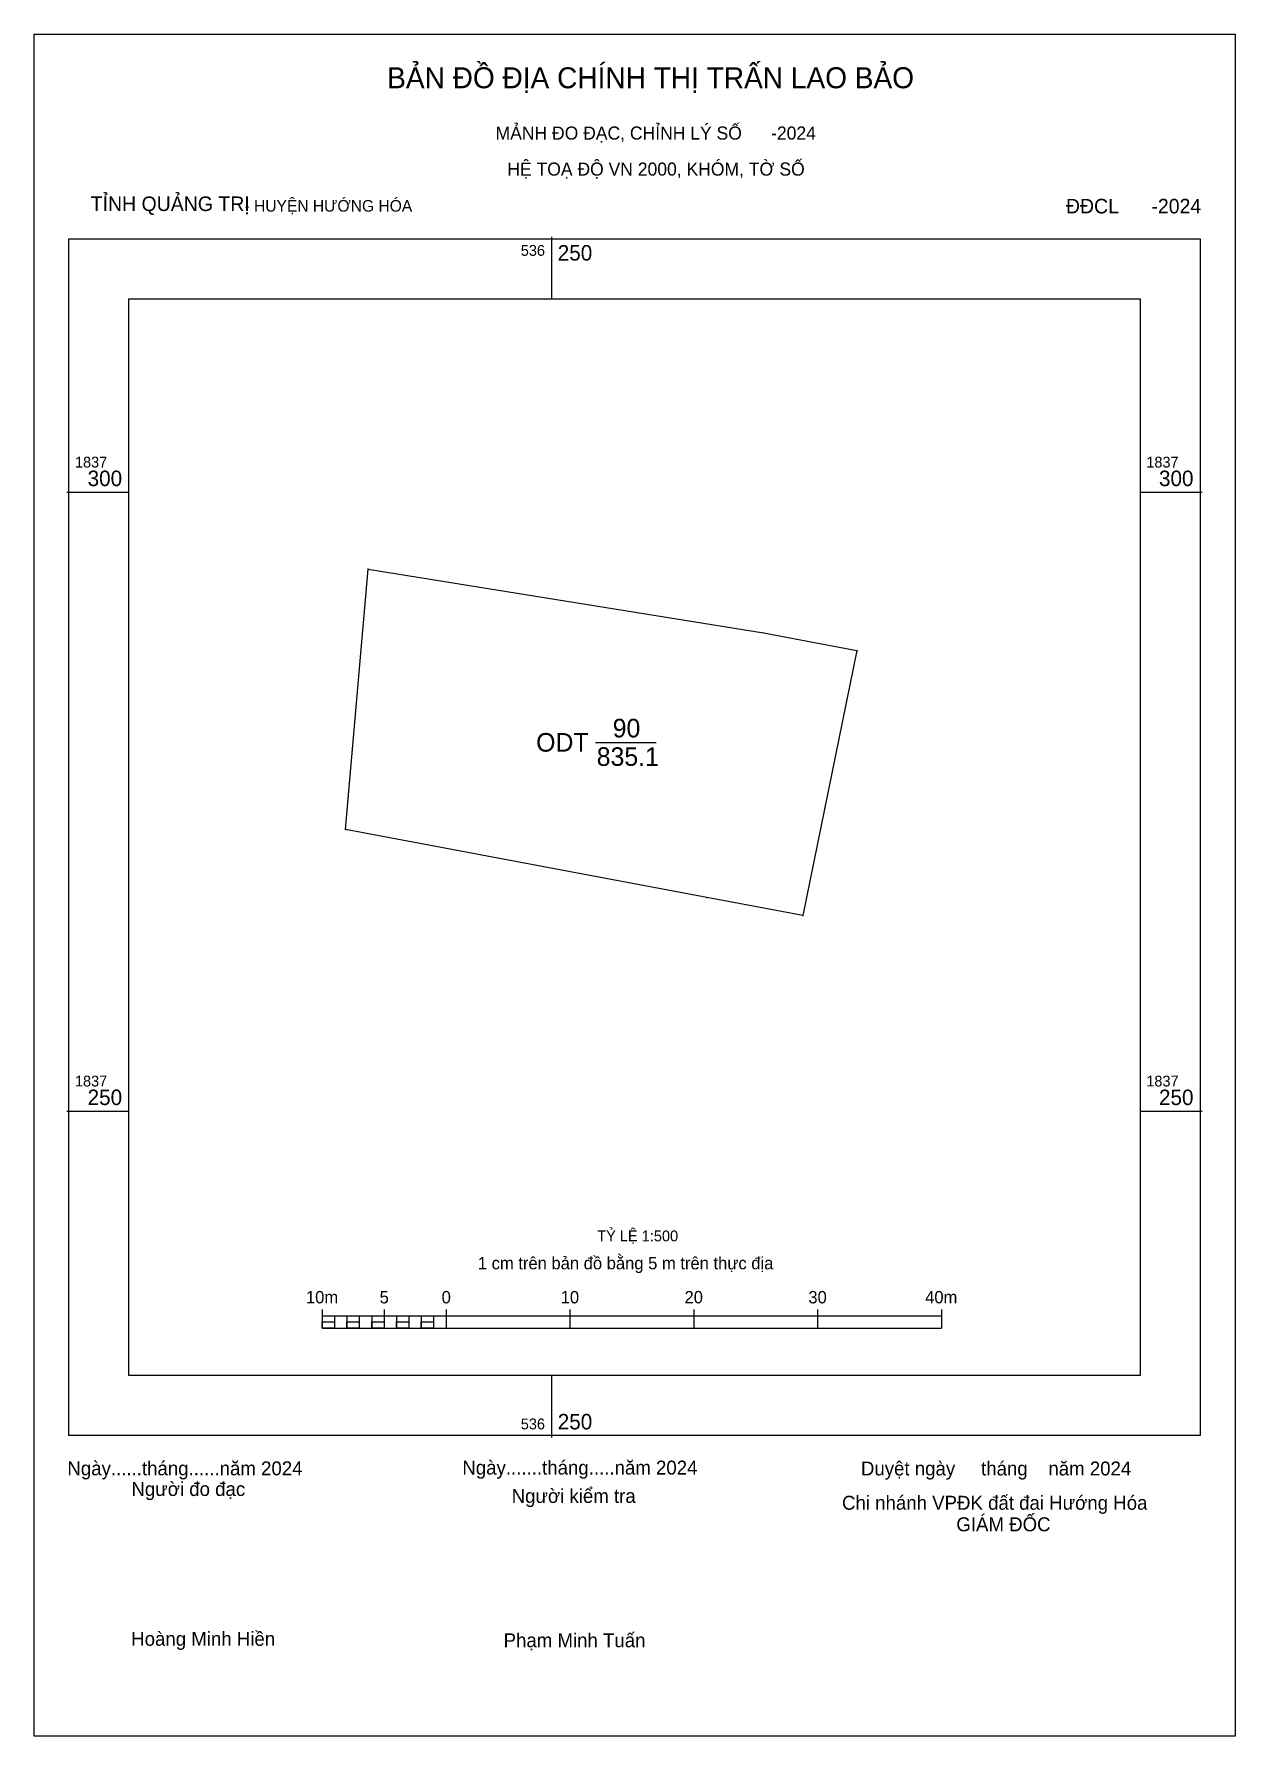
# Model space of a CAD drawing. Extents: x 536208 to 536305, y 1837200 to 1837337.
import ezdxf

# ---------------------------------------------------------------- set-up
doc = ezdxf.new("R2010")
doc.units = 0
for name, color, linetype in [('Level 1', 7, 'Continuous'), ('Level 10', 7, 'Continuous'), ('Level 13', 7, 'Continuous'), ('Level 27', 7, 'Continuous'), ('Level 57', 7, 'Continuous'), ('Level 6', 7, 'Continuous'), ('Level 62', 7, 'Continuous'), ('Level 63', 7, 'Continuous')]:
    doc.layers.add(name, color=color, linetype=linetype)

msp = doc.modelspace()

# ---------------------------------------------------------------- linework, layer by layer
at = {"layer": 'Level 1'}
msp.add_lwpolyline([(536208.22, 1837337.02), (536305.19, 1837337.02), (536305.19, 1837199.53), (536208.22, 1837199.53)], close=True, dxfattribs=at)
at = {"layer": 'Level 10'}
msp.add_lwpolyline([(536235.2, 1837293.79), (536267.13, 1837288.66), (536274.65, 1837287.21), (536270.29, 1837265.81), (536262.53, 1837267.27), (536233.36, 1837272.75)], close=True, dxfattribs=at)
at = {"layer": 'Level 27'}
for p, q in [((536235.2, 1837293.79), (536235.2, 1837293.84)), ((536267.13, 1837288.66), (536267.14, 1837288.7)), ((536274.65, 1837287.21), (536274.7, 1837287.2)), ((536233.36, 1837272.75), (536233.36, 1837272.7)), ((536262.53, 1837267.27), (536262.53, 1837267.22)), ((536270.29, 1837265.81), (536270.28, 1837265.76))]:
    msp.add_line(p, q, dxfattribs=at)
at = {"layer": 'Level 57'}
msp.add_line((536253.56, 1837279.8), (536258.46, 1837279.8), dxfattribs=at)
at = {"layer": 'Level 62'}
msp.add_lwpolyline([(536215.87, 1837315.63), (536297.53, 1837315.63), (536297.53, 1837228.64), (536215.87, 1837228.64)], close=True, dxfattribs=at)
at = {"layer": 'Level 63'}
for p, q in [((536250, 1837320.63), (536250, 1837315.63)), ((536210.87, 1837300), (536215.87, 1837300)), ((536297.53, 1837300), (536302.53, 1837300)), ((536210.87, 1837250), (536215.87, 1837250)), ((536297.53, 1837250), (536302.53, 1837250)), ((536231.48, 1837233.98), (536231.48, 1837232.48)), ((536231.48, 1837233.48), (536281.48, 1837233.48)), ((536232.48, 1837233.48), (536232.48, 1837232.48)), ((536233.48, 1837233.48), (536233.48, 1837232.48)), ((536234.48, 1837233.48), (536234.48, 1837232.48)), ((536235.48, 1837233.48), (536235.48, 1837232.48)), ((536236.48, 1837233.98), (536236.48, 1837232.48)), ((536236.48, 1837233.48), (536236.48, 1837232.48)), ((536237.48, 1837233.48), (536237.48, 1837232.48)), ((536238.48, 1837233.48), (536238.48, 1837232.48)), ((536239.48, 1837233.48), (536239.48, 1837232.48)), ((536240.48, 1837233.48), (536240.48, 1837232.48)), ((536241.48, 1837233.98), (536241.48, 1837232.48)), ((536241.48, 1837233.48), (536241.48, 1837232.48)), ((536251.48, 1837233.98), (536251.48, 1837232.48)), ((536261.48, 1837233.98), (536261.48, 1837232.48)), ((536271.48, 1837233.98), (536271.48, 1837232.48)), ((536281.48, 1837233.98), (536281.48, 1837232.48)), ((536231.48, 1837232.48), (536281.48, 1837232.48)), ((536250, 1837228.64), (536250, 1837223.64))]:
    msp.add_line(p, q, dxfattribs=at)
for points in [[(536211.02, 1837320.47), (536302.38, 1837320.47), (536302.38, 1837223.8), (536211.02, 1837223.8)], [(536231.48, 1837232.98), (536232.48, 1837232.98), (536232.48, 1837232.48), (536231.48, 1837232.48)], [(536231.48, 1837232.98), (536232.48, 1837232.98), (536232.48, 1837232.48), (536231.48, 1837232.48)], [(536233.48, 1837232.98), (536234.48, 1837232.98), (536234.48, 1837232.48), (536233.48, 1837232.48)], [(536235.48, 1837232.98), (536236.48, 1837232.98), (536236.48, 1837232.48), (536235.48, 1837232.48)], [(536237.48, 1837232.98), (536238.48, 1837232.98), (536238.48, 1837232.48), (536237.48, 1837232.48)], [(536239.48, 1837232.98), (536240.48, 1837232.98), (536240.48, 1837232.48), (536239.48, 1837232.48)]]:
    msp.add_lwpolyline(points, close=True, dxfattribs=at)

# ---------------------------------------------------------------- texts
at = {"layer": 'Level 1'}
for s, height, p in [('BẢN ĐỒ ĐỊA CHÍNH THỊ TRẤN LAO BẢO', 1.694, (536236.73, 1837332.64)), (' MẢNH ĐO ĐẠC, CHỈNH LÝ SỐ      -2024', 1.058, (536245.09, 1837328.49)), ('TỈNH QUẢNG TRỊ', 1.176, (536212.79, 1837322.72)), (' - HUYỆN HƯỚNG HÓA', 0.9405, (536224.86, 1837322.67)), (' ĐĐCL      -2024', 1.176, (536291.1, 1837322.53)), ('Ngày......tháng......năm 2024', 1.125, (536210.91, 1837220.59)), ('Ngày.......tháng.....năm 2024', 1.125, (536242.8, 1837220.65)), ('  Duyệt ngày     tháng    năm 2024', 1.125, (536274.15, 1837220.58)), ('Người đo đạc', 1.125, (536216.08, 1837218.92)), ('Người kiểm tra', 1.125, (536246.78, 1837218.36)), ('Chi nhánh VPĐK đất đai Hướng Hóa', 1.125, (536273.46, 1837217.81)), ('GIÁM ĐỐC', 1.125, (536282.69, 1837216.07)), ('Hoàng Minh Hiền', 1.125, (536216.06, 1837206.82)), ('Phạm Minh Tuấn', 1.125, (536246.13, 1837206.7))]:
    msp.add_text(s, height=height, dxfattribs=at).set_placement(p)
at = {"layer": 'Level 13'}
for s, p in [('90', (536254.94, 1837280.2)), ('ODT', (536248.76, 1837279.05)), ('835.1', (536253.65, 1837277.9))]:
    msp.add_text(s, height=1.5, dxfattribs=at).set_placement(p)
at = {"layer": 'Level 6'}
for s, height, p in [(' HỆ TOẠ ĐỘ VN 2000, KHÓM, TỜ SỐ', 1.058, (536246.04, 1837325.58)), ('TỶ LỆ 1:500', 0.879, (536253.69, 1837239.49))]:
    msp.add_text(s, height=height, dxfattribs=at).set_placement(p)
at = {"layer": 'Level 63'}
for s, height, p in [('536', 0.875, (536247.52, 1837319.1)), ('250', 1.25, (536250.5, 1837318.72)), ('1837', 0.875, (536211.52, 1837302)), ('1837', 0.875, (536298.03, 1837302)), ('300', 1.25, (536212.54, 1837300.5)), ('300', 1.25, (536299.05, 1837300.5)), ('1837', 0.875, (536211.52, 1837252)), ('1837', 0.875, (536298.03, 1837252)), ('250', 1.25, (536212.54, 1837250.5)), ('250', 1.25, (536299.05, 1837250.5)), ('1 cm trên bản đồ bằng 5 m trên thực địa', 1, (536244.05, 1837237.23)), ('10m', 1, (536230.17, 1837234.48)), ('5', 1, (536236.12, 1837234.48)), ('0', 1, (536241.13, 1837234.48)), ('10', 1, (536250.74, 1837234.48)), ('20', 1, (536260.74, 1837234.48)), ('30', 1, (536270.74, 1837234.48)), ('40m', 1, (536280.17, 1837234.48)), ('536', 0.875, (536247.52, 1837224.3)), ('250', 1.25, (536250.5, 1837224.3))]:
    msp.add_text(s, height=height, dxfattribs=at).set_placement(p)

doc.saveas('drawing.dxf')
